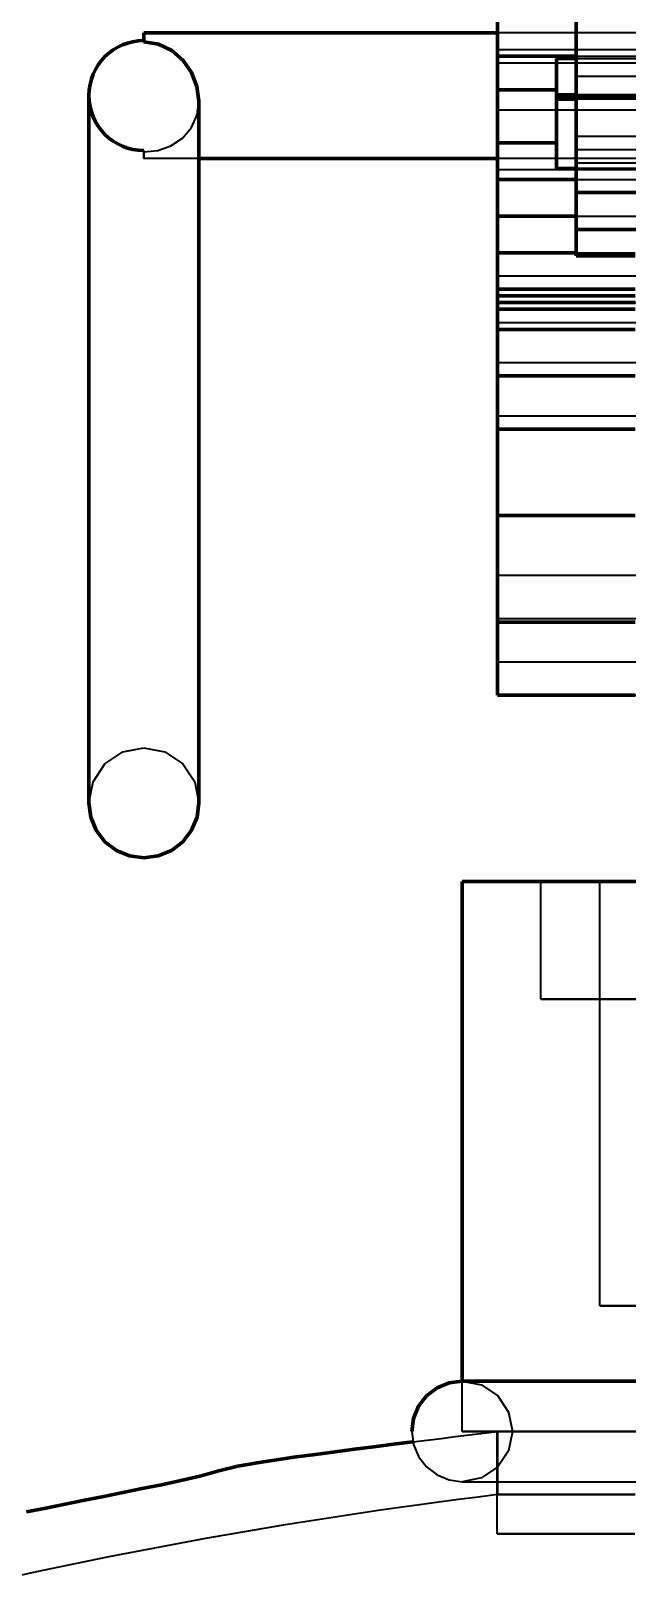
# Model space of a CAD drawing. Header units: millimetres. Extents: x 0 to 2208, y 0 to 420.
# Drawn here: x 184.33 to 187.36, y 229.94 to 237.81 of the extents above; entities that cross this region are included whole.
import ezdxf

# ---------------------------------------------------------------- set-up
doc = ezdxf.new("R2010")
doc.units = ezdxf.units.MM
doc.linetypes.add('IRAM-E-TRAZOS', pattern=[5, 4, -1])
doc.layers.add('01-VISIBLE', color=7, linetype='CONTINUOUS', lineweight=70)
doc.layers.add('02-OCULTA', color=4, linetype='IRAM-E-TRAZOS', lineweight=35)

msp = doc.modelspace()

# ---------------------------------------------------------------- linework, layer by layer
at = {"layer": '01-VISIBLE'}
for p, q in [((186.702, 239.5065), (186.702, 237.6785)), ((187.102, 239.2865), (187.102, 236.9845)), ((186.702, 237.7985), (184.902, 237.7985)), ((186.702, 237.6785), (187.102, 237.6785)), ((186.702, 237.6785), (186.702, 237.5085)), ((187.002, 237.6672), (187.102, 237.6672)), ((187.002, 237.5085), (187.002, 237.6672)), ((186.702, 237.5085), (187.002, 237.5085)), ((186.702, 237.5085), (186.702, 237.2385)), ((187.002, 237.2385), (187.002, 237.5085)), ((187.102, 237.4816), (187.002, 237.4816)), ((187.102, 237.4746), (187.002, 237.4746)), ((187.102, 237.4686), (187.002, 237.4686)), ((187.102, 237.4637), (187.002, 237.4637)), ((187.102, 237.4601), (187.002, 237.4601)), ((186.702, 237.2385), (187.002, 237.2385)), ((186.702, 237.2385), (186.702, 237.0505)), ((187.002, 237.1074), (187.002, 237.2385)), ((186.702, 237.1585), (185.182, 237.1585)), ((187.102, 237.1074), (187.002, 237.1074)), ((186.702, 237.0505), (187.102, 237.0505)), ((186.702, 237.0505), (186.702, 236.8645)), ((187.102, 236.9845), (187.102, 236.7965)), ((187.102, 236.9845), (189.1167, 236.9845)), ((186.702, 236.8645), (186.702, 236.6785)), ((186.702, 236.8645), (187.102, 236.8645)), ((187.102, 236.7965), (187.102, 236.6625)), ((187.102, 236.7965), (187.4154, 236.7965)), ((186.702, 236.6785), (187.102, 236.6785)), ((186.702, 236.6785), (186.702, 236.4925)), ((187.102, 236.6625), (187.402, 236.6625)), ((186.702, 236.4925), (187.402, 236.4925)), ((186.702, 236.4925), (186.702, 236.4585)), ((186.702, 236.4585), (186.702, 236.4245)), ((186.702, 236.4585), (187.402, 236.4585)), ((186.702, 236.4245), (186.702, 236.3905)), ((186.702, 236.4245), (187.402, 236.4245)), ((186.702, 236.3905), (186.702, 236.2885)), ((186.702, 236.3905), (187.402, 236.3905)), ((186.702, 236.2885), (186.702, 236.0525)), ((186.702, 236.2885), (187.402, 236.2885)), ((186.702, 236.0525), (186.702, 235.7805)), ((186.702, 236.0525), (187.402, 236.0525)), ((186.702, 235.7805), (186.702, 235.3405)), ((186.702, 235.7805), (187.402, 235.7805)), ((186.702, 235.3405), (186.702, 234.7985)), ((186.702, 235.3405), (187.402, 235.3405)), ((186.702, 234.7985), (186.702, 234.4265)), ((186.702, 234.7985), (187.402, 234.7985)), ((186.702, 234.4265), (187.402, 234.4265)), ((186.522, 230.9345), (186.522, 233.4785))]:
    msp.add_line(p, q, dxfattribs=at)
for points in [[(184.902, 237.7519), (184.902, 237.7596), (184.902, 237.7674), (184.902, 237.7752), (184.902, 237.783), (184.902, 237.7907), (184.902, 237.7985)], [(185.182, 237.4501), (185.1722, 237.525), (185.1446, 237.5954), (185.1014, 237.6574), (185.0445, 237.7072), (184.9766, 237.7402), (184.902, 237.7519)], [(184.622, 237.4785), (184.622, 237.3757), (184.622, 237.2728), (184.622, 237.17), (184.622, 237.0671), (184.622, 236.9642), (184.622, 236.8614), (184.622, 236.7585), (184.622, 236.6557), (184.622, 236.5528), (184.622, 236.45), (184.622, 236.3471), (184.622, 236.2442), (184.622, 236.1414), (184.622, 236.0385), (184.622, 235.9357), (184.622, 235.8328), (184.622, 235.73), (184.622, 235.6271), (184.622, 235.5242), (184.622, 235.4214), (184.622, 235.3185), (184.622, 235.2157), (184.622, 235.1128), (184.622, 235.01), (184.622, 234.9071), (184.622, 234.8042), (184.622, 234.7014), (184.622, 234.5985), (184.622, 234.4957), (184.622, 234.3928), (184.622, 234.29), (184.622, 234.1871), (184.622, 234.0842), (184.622, 233.9814), (184.622, 233.8785)], [(185.182, 237.4501), (185.182, 237.348), (185.182, 237.246), (185.182, 237.1439), (185.182, 237.0419), (185.182, 236.9399), (185.182, 236.8378), (185.182, 236.7358), (185.182, 236.6337), (185.182, 236.5317), (185.182, 236.4296), (185.182, 236.3276), (185.182, 236.2255), (185.182, 236.1235), (185.182, 236.0215), (185.182, 235.9194), (185.182, 235.8174), (185.182, 235.7153), (185.182, 235.6133), (185.182, 235.5112), (185.182, 235.4092), (185.182, 235.3071), (185.182, 235.2051), (185.182, 235.1031), (185.182, 235.001), (185.182, 234.899), (185.182, 234.7969), (185.182, 234.6949), (185.182, 234.5928), (185.182, 234.4908), (185.182, 234.3887), (185.182, 234.2867), (185.182, 234.1847), (185.182, 234.0826), (185.182, 233.9806), (185.182, 233.8785)], [(184.622, 233.8785), (184.6315, 233.8061), (184.6595, 233.7385), (184.704, 233.6805), (184.762, 233.636), (184.8295, 233.6081), (184.902, 233.5985)], [(184.902, 233.5985), (184.9745, 233.6081), (185.042, 233.636), (185.1, 233.6805), (185.1445, 233.7385), (185.1725, 233.8061), (185.182, 233.8785)], [(186.522, 233.4785), (186.6241, 233.4785), (186.7262, 233.4785), (186.8283, 233.4785), (186.9304, 233.4785), (187.0325, 233.4785), (187.1346, 233.4785), (187.2367, 233.4785), (187.3388, 233.4785), (187.4409, 233.4785), (187.5431, 233.4785), (187.6452, 233.4785), (187.7473, 233.4785), (187.8494, 233.4785), (187.9515, 233.4785), (188.0536, 233.4785), (188.1557, 233.4785), (188.2578, 233.4785), (188.3599, 233.4785), (188.462, 233.4785)], [(186.522, 230.9345), (186.4557, 230.9258), (186.394, 230.9002), (186.341, 230.8595), (186.3003, 230.8065), (186.2747, 230.7448), (186.266, 230.6785)], [(188.462, 230.9345), (188.3599, 230.9345), (188.2578, 230.9345), (188.1557, 230.9345), (188.0536, 230.9345), (187.9515, 230.9345), (187.8494, 230.9345), (187.7473, 230.9345), (187.6452, 230.9345), (187.5431, 230.9345), (187.4409, 230.9345), (187.3388, 230.9345), (187.2367, 230.9345), (187.1346, 230.9345), (187.0325, 230.9345), (186.9304, 230.9345), (186.8283, 230.9345), (186.7262, 230.9345), (186.6241, 230.9345), (186.522, 230.9345)], [(184.3052, 230.2688), (184.4033, 230.2886), (184.5013, 230.3082), (184.5994, 230.3279), (184.6974, 230.3476), (184.7955, 230.3675), (184.8935, 230.3874), (184.9915, 230.4074), (185.0893, 230.4281), (185.1867, 230.451), (185.283, 230.4778), (185.3801, 230.5019), (185.4785, 230.5195), (185.5774, 230.5345), (185.6764, 230.5484), (185.7756, 230.5617), (185.8747, 230.5748), (185.9739, 230.5877), (186.0731, 230.6004), (186.1723, 230.613), (186.2716, 230.6255)]]:
    msp.add_lwpolyline(points, dxfattribs=at)
msp.add_arc((184.902, 237.4785), 0.28, 90, -90, dxfattribs=at)
at = {"layer": '02-OCULTA'}
for p, q in [((187.102, 237.5765), (187.102, 240.5905)), ((186.702, 237.7125), (186.702, 238.2885)), ((193.702, 237.7985), (186.702, 237.7985)), ((193.702, 237.7985), (186.702, 237.7985)), ((186.702, 237.7125), (193.702, 237.7125)), ((186.702, 237.6445), (186.702, 237.7125)), ((186.702, 237.7125), (193.702, 237.7125)), ((186.702, 237.6445), (193.702, 237.6445)), ((186.702, 237.4065), (186.702, 237.6445)), ((186.702, 237.6445), (193.702, 237.6445)), ((187.002, 237.6672), (187.002, 237.4816)), ((187.102, 237.6785), (193.302, 237.6785)), ((187.102, 237.6672), (193.302, 237.6672)), ((187.102, 237.2045), (187.102, 237.5765)), ((187.102, 237.5765), (193.302, 237.5765)), ((187.002, 237.4816), (187.002, 237.4746)), ((187.002, 237.4746), (187.002, 237.4686)), ((187.002, 237.4686), (187.002, 237.4637)), ((187.002, 237.4637), (187.002, 237.4601)), ((187.002, 237.4601), (187.002, 237.1074)), ((193.302, 237.4816), (187.102, 237.4816)), ((193.302, 237.4746), (187.102, 237.4746)), ((193.302, 237.4686), (187.102, 237.4686)), ((193.302, 237.4637), (187.102, 237.4637)), ((193.302, 237.4601), (187.102, 237.4601)), ((186.702, 237.4065), (193.702, 237.4065)), ((186.702, 237.1025), (186.702, 237.4065)), ((187.102, 237.1365), (187.102, 237.2725)), ((187.102, 237.2725), (187.102, 237.2045)), ((187.102, 237.2725), (189.5028, 237.2725)), ((185.182, 237.1585), (184.902, 237.1585)), ((193.802, 237.1585), (186.702, 237.1585)), ((193.702, 237.1585), (186.702, 237.1585)), ((187.102, 237.2045), (189.523, 237.2045)), ((187.102, 236.6625), (187.102, 237.1365)), ((187.102, 237.1365), (189.5095, 237.1365)), ((186.702, 237.1025), (193.702, 237.1025)), ((186.702, 236.5605), (186.702, 237.1025)), ((189.5588, 237.1074), (187.102, 237.1074)), ((187.102, 237.0505), (189.5375, 237.0505)), ((186.702, 236.8645), (193.702, 236.8645)), ((187.102, 236.8645), (189.6318, 236.8645)), ((187.102, 236.6785), (187.402, 236.6785)), ((187.102, 236.6625), (187.402, 236.6625)), ((186.702, 236.5605), (193.702, 236.5605)), ((186.702, 236.3225), (186.702, 236.5605)), ((186.702, 236.4245), (193.702, 236.4245)), ((186.702, 236.3225), (193.702, 236.3225)), ((186.702, 236.1205), (186.702, 236.3225)), ((186.702, 236.1205), (193.702, 236.1205)), ((186.702, 235.8485), (186.702, 236.1205)), ((186.702, 235.8485), (193.702, 235.8485)), ((186.702, 235.0365), (186.702, 235.8485)), ((186.702, 235.0365), (193.702, 235.0365)), ((186.702, 234.8165), (186.702, 235.0365)), ((186.702, 234.8165), (193.702, 234.8165)), ((186.702, 234.5965), (186.702, 234.8165)), ((186.702, 234.5965), (193.702, 234.5965)), ((186.702, 234.4265), (186.702, 234.5965)), ((186.702, 234.4265), (193.702, 234.4265)), ((186.922, 232.8785), (186.922, 233.4785)), ((187.222, 231.3185), (187.222, 233.4785)), ((186.522, 230.6785), (186.522, 230.9345)), ((186.7, 230.157), (186.7, 230.6785)), ((186.702, 230.6785), (186.702, 230.357))]:
    msp.add_line(p, q, dxfattribs=at)
for points in [[(184.902, 237.7985), (184.902, 237.7907), (184.902, 237.783), (184.902, 237.7752), (184.902, 237.7674), (184.902, 237.7596), (184.902, 237.7519)], [(186.702, 237.7985), (186.702, 237.6919), (186.702, 237.5852), (186.702, 237.4785), (186.702, 237.3719), (186.702, 237.2652), (186.702, 237.1585)], [(186.702, 237.1585), (186.702, 237.2652), (186.702, 237.3719), (186.702, 237.4785), (186.702, 237.5852), (186.702, 237.6919), (186.702, 237.7985)], [(184.902, 237.7519), (184.902, 237.753), (184.902, 237.7541), (184.902, 237.7552), (184.902, 237.7563), (184.902, 237.7574), (184.902, 237.7585)], [(184.902, 237.7585), (184.902, 237.7574), (184.902, 237.7563), (184.902, 237.7552), (184.902, 237.7541), (184.902, 237.753), (184.902, 237.7519)], [(185.182, 237.4501), (185.1722, 237.525), (185.1446, 237.5954), (185.1014, 237.6574), (185.0445, 237.7072), (184.9766, 237.7402), (184.902, 237.7519)], [(184.622, 237.4785), (184.622, 237.3757), (184.622, 237.2728), (184.622, 237.17), (184.622, 237.0671), (184.622, 236.9642), (184.622, 236.8614), (184.622, 236.7585), (184.622, 236.6557), (184.622, 236.5528), (184.622, 236.45), (184.622, 236.3471), (184.622, 236.2442), (184.622, 236.1414), (184.622, 236.0385), (184.622, 235.9357), (184.622, 235.8328), (184.622, 235.73), (184.622, 235.6271), (184.622, 235.5242), (184.622, 235.4214), (184.622, 235.3185), (184.622, 235.2157), (184.622, 235.1128), (184.622, 235.01), (184.622, 234.9071), (184.622, 234.8042), (184.622, 234.7014), (184.622, 234.5985), (184.622, 234.4957), (184.622, 234.3928), (184.622, 234.29), (184.622, 234.1871), (184.622, 234.0842), (184.622, 233.9814), (184.622, 233.8785)], [(184.902, 237.1919), (184.9724, 237.1995), (185.0393, 237.2226), (185.0983, 237.2615), (185.1443, 237.3152), (185.1727, 237.38), (185.182, 237.4501)], [(184.902, 237.1919), (184.9724, 237.1995), (185.0393, 237.2226), (185.0983, 237.2615), (185.1443, 237.3152), (185.1727, 237.38), (185.182, 237.4501)], [(185.182, 237.4501), (185.182, 237.348), (185.182, 237.246), (185.182, 237.1439), (185.182, 237.0419), (185.182, 236.9399), (185.182, 236.8378), (185.182, 236.7358), (185.182, 236.6337), (185.182, 236.5317), (185.182, 236.4296), (185.182, 236.3276), (185.182, 236.2255), (185.182, 236.1235), (185.182, 236.0215), (185.182, 235.9194), (185.182, 235.8174), (185.182, 235.7153), (185.182, 235.6133), (185.182, 235.5112), (185.182, 235.4092), (185.182, 235.3071), (185.182, 235.2051), (185.182, 235.1031), (185.182, 235.001), (185.182, 234.899), (185.182, 234.7969), (185.182, 234.6949), (185.182, 234.5928), (185.182, 234.4908), (185.182, 234.3887), (185.182, 234.2867), (185.182, 234.1847), (185.182, 234.0826), (185.182, 233.9806), (185.182, 233.8785)], [(184.902, 237.1985), (184.902, 237.1974), (184.902, 237.1963), (184.902, 237.1952), (184.902, 237.1941), (184.902, 237.193), (184.902, 237.1919)], [(184.902, 237.1919), (184.902, 237.193), (184.902, 237.1941), (184.902, 237.1952), (184.902, 237.1963), (184.902, 237.1974), (184.902, 237.1985)], [(184.902, 237.1919), (184.902, 237.1863), (184.902, 237.1807), (184.902, 237.1752), (184.902, 237.1696), (184.902, 237.1641), (184.902, 237.1585)], [(184.902, 237.1585), (184.902, 237.1641), (184.902, 237.1696), (184.902, 237.1752), (184.902, 237.1807), (184.902, 237.1863), (184.902, 237.1919)], [(184.622, 233.8785), (184.6433, 233.9857), (184.704, 234.0765), (184.7948, 234.1372), (184.902, 234.1585), (185.0092, 234.1372), (185.1, 234.0765), (185.1607, 233.9857), (185.182, 233.8785)], [(187.442, 233.4785), (187.3398, 233.4785), (187.2376, 233.4785), (187.1353, 233.4785), (187.0331, 233.4785), (186.9309, 233.4785), (186.8287, 233.4785), (186.7264, 233.4785), (186.6242, 233.4785), (186.522, 233.4785)], [(187.4345, 233.4785), (187.332, 233.4785), (187.2295, 233.4785), (187.127, 233.4785), (187.0245, 233.4785), (186.922, 233.4785)], [(186.922, 233.4785), (187.0229, 233.4785), (187.1238, 233.4785), (187.2248, 233.4785), (187.3257, 233.4785), (187.4266, 233.4785)], [(187.4275, 233.4785), (187.3248, 233.4785), (187.222, 233.4785)], [(187.222, 233.4785), (187.323, 233.4785), (187.424, 233.4785)], [(187.4345, 232.8785), (187.332, 232.8785), (187.2295, 232.8785), (187.127, 232.8785), (187.0245, 232.8785), (186.922, 232.8785)], [(186.922, 232.8785), (187.0229, 232.8785), (187.1238, 232.8785), (187.2248, 232.8785), (187.3257, 232.8785), (187.4266, 232.8785)], [(187.4275, 231.3185), (187.3248, 231.3185), (187.222, 231.3185)], [(187.222, 231.3185), (187.323, 231.3185), (187.424, 231.3185)], [(187.442, 230.9345), (187.3398, 230.9345), (187.2376, 230.9345), (187.1353, 230.9345), (187.0331, 230.9345), (186.9309, 230.9345), (186.8287, 230.9345), (186.7264, 230.9345), (186.6242, 230.9345), (186.522, 230.9345)], [(186.522, 230.9345), (186.62, 230.915), (186.703, 230.8595), (186.7585, 230.7765), (186.778, 230.6785), (186.7585, 230.5806), (186.703, 230.4975), (186.62, 230.442), (186.522, 230.4225)], [(186.266, 230.6785), (186.2747, 230.6123), (186.3003, 230.5505), (186.341, 230.4975), (186.394, 230.4568), (186.4557, 230.4313), (186.522, 230.4225)], [(186.2716, 230.6255), (186.3433, 230.6344), (186.415, 230.6432), (186.4868, 230.6519), (186.5585, 230.6607), (186.6303, 230.6695), (186.702, 230.6785)], [(187.442, 230.6785), (187.3398, 230.6785), (187.2376, 230.6785), (187.1353, 230.6785), (187.0331, 230.6785), (186.9309, 230.6785), (186.8287, 230.6785), (186.7264, 230.6785), (186.6242, 230.6785), (186.522, 230.6785)], [(186.522, 230.6785), (186.6228, 230.6785), (186.7236, 230.6785), (186.8245, 230.6785), (186.9253, 230.6785), (187.0261, 230.6785), (187.1269, 230.6785), (187.2278, 230.6785), (187.3286, 230.6785), (187.4294, 230.6785)], [(187.4004, 230.6785), (187.3003, 230.6785), (187.2003, 230.6785), (187.1002, 230.6785), (187.0002, 230.6785), (186.9001, 230.6785), (186.8001, 230.6785), (186.7, 230.6785)], [(186.7, 230.6785), (186.8001, 230.6785), (186.9001, 230.6785), (187.0002, 230.6785), (187.1002, 230.6785), (187.2003, 230.6785), (187.3003, 230.6785), (187.4004, 230.6785)], [(187.402, 230.6785), (187.302, 230.6785), (187.202, 230.6785), (187.102, 230.6785), (187.002, 230.6785), (186.902, 230.6785), (186.802, 230.6785), (186.702, 230.6785)], [(186.702, 230.6785), (186.802, 230.6785), (186.902, 230.6785), (187.002, 230.6785), (187.102, 230.6785), (187.202, 230.6785), (187.302, 230.6785), (187.402, 230.6785)], [(186.522, 230.4225), (186.6242, 230.4225), (186.7264, 230.4225), (186.8287, 230.4225), (186.9309, 230.4225), (187.0331, 230.4225), (187.1353, 230.4225), (187.2376, 230.4225), (187.3398, 230.4225), (187.442, 230.4225)], [(186.522, 230.4225), (186.6228, 230.4225), (186.7236, 230.4225), (186.8245, 230.4225), (186.9253, 230.4225), (187.0261, 230.4225), (187.1269, 230.4225), (187.2278, 230.4225), (187.3286, 230.4225), (187.4294, 230.4225)], [(186.702, 230.357), (186.6026, 230.3446), (186.5032, 230.3318), (186.4038, 230.3187), (186.3045, 230.3052), (186.2053, 230.2913), (186.1061, 230.2771), (186.007, 230.2626), (185.9079, 230.2476), (185.8088, 230.2323), (185.7099, 230.2166), (185.611, 230.2006), (185.5121, 230.1842), (185.4133, 230.1674), (185.3146, 230.1502), (185.2159, 230.1327), (185.1173, 230.1149), (185.0188, 230.0966), (184.9203, 230.078), (184.8219, 230.059), (184.7236, 230.0396), (184.6254, 230.0199), (184.5272, 229.9997), (184.4291, 229.9793), (184.3311, 229.9584), (184.2332, 229.9371)], [(187.402, 230.357), (187.302, 230.357), (187.202, 230.357), (187.102, 230.357), (187.002, 230.357), (186.902, 230.357), (186.802, 230.357), (186.702, 230.357)], [(186.702, 230.357), (186.802, 230.357), (186.902, 230.357), (187.002, 230.357), (187.102, 230.357), (187.202, 230.357), (187.302, 230.357), (187.402, 230.357)], [(187.4004, 230.157), (187.3003, 230.157), (187.2003, 230.157), (187.1002, 230.157), (187.0002, 230.157), (186.9001, 230.157), (186.8001, 230.157), (186.7, 230.157)], [(186.7, 230.157), (186.8001, 230.157), (186.9001, 230.157), (187.0002, 230.157), (187.1002, 230.157), (187.2003, 230.157), (187.3003, 230.157), (187.4004, 230.157)]]:
    msp.add_lwpolyline(points, dxfattribs=at)

doc.saveas('drawing.dxf')
